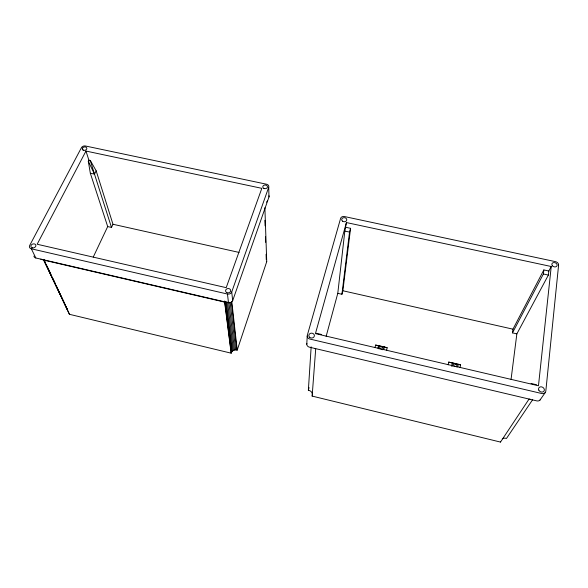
<?xml version="1.0" encoding="UTF-8"?>
<svg xmlns="http://www.w3.org/2000/svg" width="588" height="588" viewBox="0 0 588 588"><rect width="100%" height="100%" fill="white"/><g stroke="black" fill="none" stroke-linecap="round" stroke-linejoin="round"><path stroke-width="0.88" d="M306.782 344.186L307.223 336.042M530.589 399.421L529.031 399.105L500.491 442.08L312.14 396.091L312.287 395.533A4.564 4.204 5.1 0 0 308.965 390.395L308.362 390.256L311.155 346.861M312.14 396.091L315.719 348.699L315.139 348.515M551.235 266.511L538.468 385.772L315.433 333.616L346.428 222.558L551.235 266.511L548.832 271.024L548.391 275.059L516.859 333.874L511.06 379.348M326.134 336.395L337.784 293.331L344.833 231.077L346.428 222.558M516.859 333.874L512.471 332.881L543.393 273.979L543.841 269.951L548.832 271.024M337.784 293.331L341.929 294.265L349.529 232.091L350.566 228.32L345.884 227.313M341.929 294.265L342.863 290.759L350.566 228.32M500.491 442.08L500.572 441.492M512.471 332.881L512.957 329.17L543.841 269.951M460.073 367.515L460.514 364.891L452.268 362.774L448.659 362.12L448.188 364.803M457.802 366.802L458.243 364.17M451.657 366.28L452.268 362.774M386.595 350.33L387.161 347.765L384.339 346.92L375.585 345.068L374.997 347.618M383.758 349.485L384.339 346.92M377.915 348.125L378.503 345.56M308.362 390.256L309.082 387.595M40.785 259.139L43.821 260.124L69.443 314.308L231.143 353.175C231.804 350.617 234.788 349.301 237.214 350.088L266.731 261.66L264.887 207.704M33.898 256.081A3.366 2.595 -19.1 0 0 35.824 257.985L228.497 302.702A3.359 2.866 -6.6 0 0 232.679 300.659L268.973 196.987A3.08 2.433 -1.3 0 0 268.988 195.731M232.679 300.659L231.731 291.971L268.716 187.234A3.131 2.455 -1.2 0 0 266.54 184.22L85.466 145.993A3.102 2.264 -11.9 0 0 81.46 147.617L29.687 245.461A3.425 2.624 -18.8 0 0 31.355 248.797L35.824 257.985M88.884 160.142L88.31 161.252L90.332 173.247L107.692 226.578L111.492 227.424L112.977 224.263L96.167 170.821L90.287 160.443L88.884 160.142L85.966 151.057L261.829 188.329L226.204 287.664L37.169 244.248L85.966 151.057M69.443 314.308L56.352 285.878M93.272 257.037L107.692 226.578M111.492 227.424L94.492 174.144L96.167 170.821M532.632 399.7L506.466 438.472L505.827 438.31A4.969 4.256 34.5 0 0 502.343 438.766M540.041 400.009L545.157 392.659M266.474 202.147L267.606 200.876M90.332 173.247L94.492 174.144L90.287 160.443L88.31 161.252L94.492 174.144M344.833 231.077L349.529 232.091M543.393 273.979L548.391 275.059M112.977 224.263L239.059 252.421M266.342 261.579L266.731 261.66M342.863 290.759L512.957 329.17M31.355 248.797L227.46 294.037A3.418 2.903 -6.4 0 0 231.731 291.971M43.821 260.124L224.638 302.1L231.143 353.175M375.585 345.068L387.161 347.765M448.659 362.12L460.514 364.891M316.373 333.286L321.438 334.469M531.06 383.472L536.484 384.743M223.212 301.482L224.638 302.1M43.88 259.455L45.048 261.932M46.996 266.055L50.899 274.317M52.847 278.447L55.573 284.224M43.696 259.411L67.297 309.384L43.446 259.69M82.416 148.183L82.959 149.867M224.697 301.019L231.275 352.8M225.469 301.806L231.753 351.844M226.409 301.828L232.488 351.021M227.571 302.063L233.429 350.389M227.46 294.037L228.497 302.702M228.894 302.555L234.509 349.992M230.173 302.408L235.656 349.86M231.341 301.637L236.795 349.992M231.768 301.475L237.214 350.088M264.901 220.316L265.092 225.821M265.475 236.824L265.666 242.322M266.085 254.244L266.276 259.742M268.716 187.234L268.973 196.987M540.49 399.318A3.785 3.131 30.7 0 1 536.741 400.876L309.406 347.163A3.462 3.072 4 0 1 306.885 343.392M452.547 366.103A2.315 1.985 23.2 0 1 455.141 364.126A2.315 1.985 23.2 0 1 456.891 367.118M453.715 366.037A2.308 1.977 23.3 0 1 455.369 366.633M378.606 348.802A2.249 1.977 14.3 0 1 381.274 346.876A2.249 1.977 14.3 0 1 382.839 349.794M379.657 348.919A2.242 1.97 14.4 0 1 381.832 349.426M558.6 265.063L545.818 391.145A3.859 3.175 30.2 0 1 541.791 393.534L309.891 339.055A3.528 3.109 3.9 0 1 307.326 335.233L340.614 218.383A3.219 2.587 5.3 0 1 344.45 216.553L555.52 261.66A3.462 2.661 21.3 0 1 558.6 265.063M538.814 390.138A3.036 2.499 30 0 0 543.834 391.307A3.036 2.499 30 0 0 541.717 386.889A3.036 2.499 30 0 0 538.814 390.138M552.477 265.849A2.727 2.095 21.3 0 0 556.998 265.842A2.727 2.095 21.3 0 0 554.028 262.557A2.727 2.095 21.3 0 0 552.477 265.849M309.692 337.328A2.778 2.448 4 0 0 314.308 336.218A2.778 2.448 4 0 0 310.839 333.227A2.778 2.448 4 0 0 309.692 337.328M342.525 221.154A2.536 2.036 5.3 0 0 346.714 220.228A2.536 2.036 5.3 0 0 343.48 217.729A2.536 2.036 5.3 0 0 342.525 221.154M226.777 292.589A2.565 2.176 -6.5 0 0 230.687 290.692A2.565 2.176 -6.5 0 0 226.931 288.811A2.565 2.176 -6.5 0 0 226.777 292.589M32.355 247.857A2.572 1.97 -18.7 0 0 35.89 245.358A2.572 1.97 -18.7 0 0 31.921 244.446A2.572 1.97 -18.7 0 0 32.355 247.857M83.665 150.308A2.33 1.698 -11.9 0 0 86.826 148.191A2.33 1.698 -11.9 0 0 83.136 147.412A2.33 1.698 -11.9 0 0 83.665 150.308M263.939 188.447A2.352 1.845 -1.3 0 0 267.481 186.844A2.352 1.845 -1.3 0 0 263.975 185.249A2.352 1.845 -1.3 0 0 263.939 188.447"/></g></svg>
